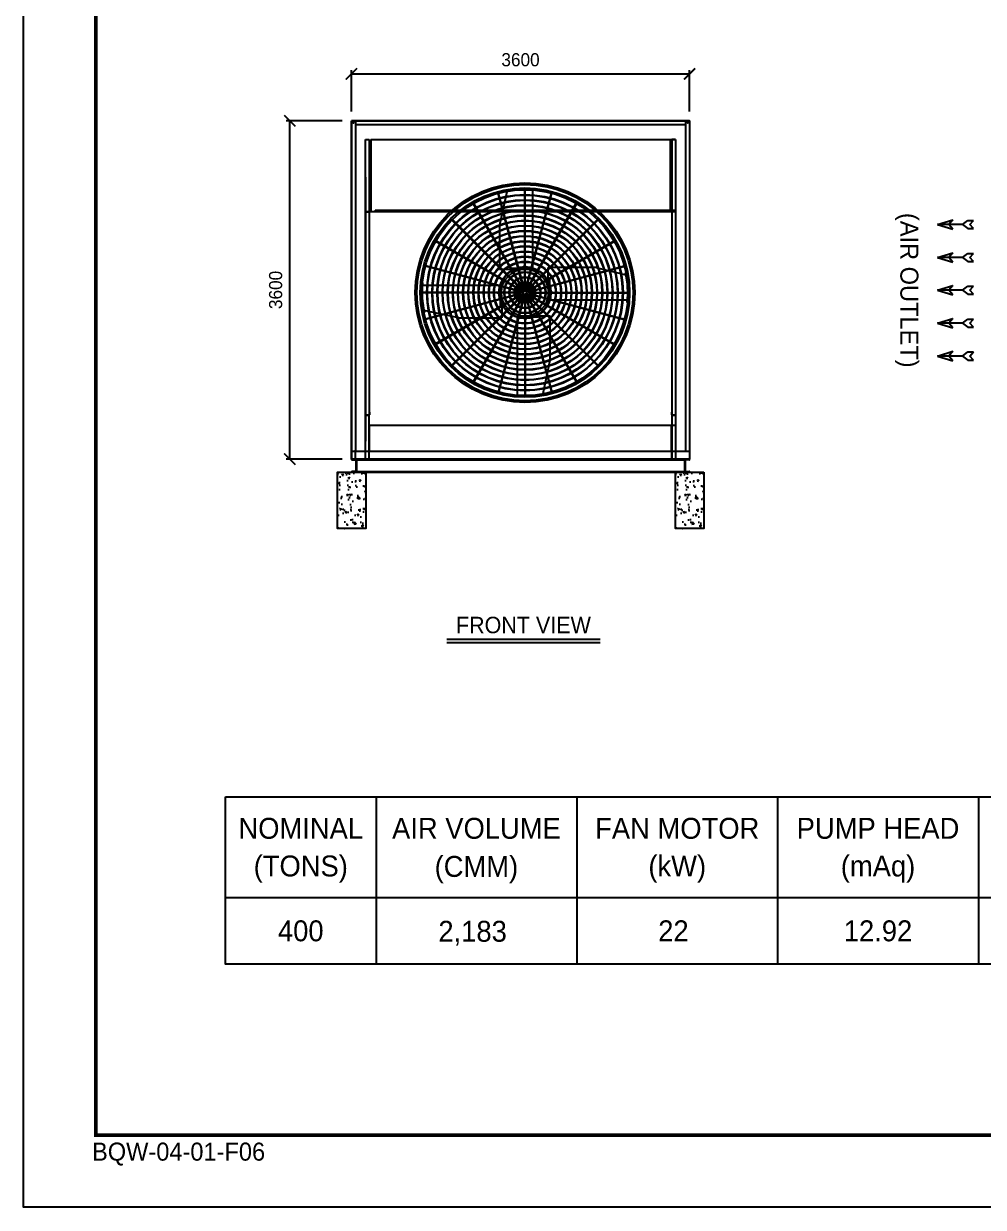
# Model space of a CAD drawing. Header units: millimetres. Extents: x 5532 to 37795, y 3716 to 26531.
# Drawn here: x 5532 to 15750, y 3716 to 16318 of the extents above; entities that cross this region are included whole.
import ezdxf
from ezdxf.enums import TextEntityAlignment as Align

# ---------------------------------------------------------------- set-up
doc = ezdxf.new("R2010")
doc.units = ezdxf.units.MM
doc.linetypes.add('CENTER', pattern=[2, 1.25, -0.25, 0.25, -0.25])
doc.linetypes.add('HIDDEN', pattern=[0.375, 0.25, -0.125])
for name, color, linetype in [('center', 1, 'CENTER'), ('LINE', 7, 'Continuous'), ('냉각탑', 4, 'Continuous'), ('냉각탑_box', 1, 'Continuous'), ('냉각탑_dim', 1, 'Continuous'), ('냉각탑_form', 1, 'Continuous'), ('냉각탑_text', 3, 'Continuous'), ('냉각탑_찬넬방진', 1, 'Continuous'), ('숨은선', 5, 'HIDDEN')]:
    doc.layers.add(name, color=color, linetype=linetype)
doc.styles.add('HY울릉도L', font='')
doc.styles.add('돋움', font='Dotum.ttf')
doc.styles.get('HY울릉도L').set_extended_font_data('HY울릉도L')
doc.dimstyles.new('성지DIM', dxfattribs={"dimtxt": 3.5, "dimasz": 3, "dimexe": 1, "dimexo": 2.5, "dimgap": 2, "dimtad": 1, "dimdec": 0, "dimzin": 3, "dimdsep": 46, "dimtxsty": 'HY울릉도L', "dimblk": 'ARCHTICK', "dimcen": -2, "dimclrd": 256, "dimclre": 256, "dimclrt": 7, "dimadec": 0, "dimazin": 0, "dimtfac": 1, "dimtdec": 0, "dimtofl": 0, "dimtmove": 0, "dimatfit": 3, "dimfxl": 1, "dimtolj": 1, "dimtzin": 0, "dimlwe": -1, "dimarcsym": 0})

# ---------------------------------------------------------------- blocks, each defined once
blk = doc.blocks.new('냉각탑form')
at = {"layer": 'Defpoints'}
blk.add_lwpolyline([(0, 297.07), (420.1, 297.07), (420.1, 0), (0, 0)], close=True, dxfattribs=at)
at = {"layer": '냉각탑_form', "const_width": 0.5}
blk.add_lwpolyline([(10, 287.07), (10, 10), (410.1, 10), (410.1, 287.07)], close=True, dxfattribs=at)
at = {"layer": '냉각탑_form', "style": '돋움'}
blk.add_text('BQW-04-01-F06', height=2.5006, dxfattribs=at).set_placement((9.48, 6.47))
blk = doc.blocks.new('화살표 IN OUT')
at = {"layer": '냉각탑_dim'}
for p, q in [((-323, 43), (-384, 43)), ((-343, 0), (-384, 43)), ((-384, -43), (-343, 0)), ((-266, 0), (-323, 43)), ((-266, 0), (-323, -43)), ((-266, 0), (0, 0)), ((-163, 50), (-122, 0)), ((0, 0), (-163, 50)), ((-163, -50), (-122, 0)), ((0, 0), (-163, -50)), ((-323, -43), (-384, -43))]:
    blk.add_line(p, q, dxfattribs=at)
blk = doc.blocks.new('_ArchTick')
at = {"color": 0, "linetype": 'ByBlock', "const_width": 0.15}
blk.add_lwpolyline([(-0.5, -0.5), (0.5, 0.5)], dxfattribs=at)
blk = doc.blocks.new('*D139')
at = {"layer": 'Defpoints', "color": 0, "transparency": 16777216}
for p in [(12622, 15783), (9022, 15283), (12622, 15283)]:
    blk.add_point(p, dxfattribs=at)
at = {"layer": '냉각탑_dim', "transparency": 16777216}
for p, q in [((9022, 15383), (9022, 15823)), ((12622, 15383), (12622, 15823))]:
    blk.add_line(p, q, dxfattribs=at)
at = {"layer": '냉각탑_dim', "lineweight": -2, "transparency": 16777216}
blk.add_line((9022, 15783), (12622, 15783), dxfattribs=at)
at = {"layer": '냉각탑_dim', "lineweight": -2, "transparency": 16777216, "xscale": 120, "yscale": 120, "zscale": 120, "rotation": 180}
blk.add_blockref('_ArchTick', (9022, 15783), dxfattribs=at)
at = {"layer": '냉각탑_dim', "lineweight": -2, "transparency": 16777216, "xscale": 120, "yscale": 120, "zscale": 120}
blk.add_blockref('_ArchTick', (12622, 15783), dxfattribs=at)
at = {"layer": '냉각탑_dim', "color": 7, "transparency": 16777216, "insert": (10822, 15933), "char_height": 140, "attachment_point": 5, "style": 'HY울릉도L'}
blk.add_mtext('\\A1;3600', dxfattribs=at)
blk = doc.blocks.new('*D140')
at = {"layer": 'Defpoints', "color": 0, "transparency": 16777216}
for p in [(8365, 15283), (9022, 15283), (9022, 11683)]:
    blk.add_point(p, dxfattribs=at)
at = {"layer": '냉각탑_dim', "transparency": 16777216}
for p, q in [((8922, 15283), (8325, 15283)), ((8922, 11683), (8325, 11683))]:
    blk.add_line(p, q, dxfattribs=at)
at = {"layer": '냉각탑_dim', "lineweight": -2, "transparency": 16777216}
blk.add_line((8365, 11683), (8365, 15283), dxfattribs=at)
at = {"layer": '냉각탑_dim', "lineweight": -2, "transparency": 16777216, "xscale": 120, "yscale": 120, "zscale": 120}
for p, rotation in [((8365, 15283), 90), ((8365, 11683), 270)]:
    blk.add_blockref('_ArchTick', p, dxfattribs=dict(at, rotation=rotation))
at = {"layer": '냉각탑_dim', "color": 7, "transparency": 16777216, "insert": (8215, 13483), "char_height": 140, "attachment_point": 5, "rotation": 90, "style": 'HY울릉도L'}
blk.add_mtext('\\A1;3600', dxfattribs=at)
blk = doc.blocks.new('A$C1FB73ED1')
for p, q in [((1261, 1340), (967, 2438)), ((1267, 1342), (972, 2440)), ((1277, 1343), (1277, 2480)), ((1283, 1343), (1283, 2480)), ((1293, 1342), (1588, 2440)), ((1299, 1340), (1593, 2438)), ((1246, 1333), (677, 2318)), ((1251, 1336), (683, 2321)), ((1309, 1336), (1877, 2321)), ((1314, 1333), (1883, 2318)), ((1233, 1322), (429, 2126)), ((1238, 1327), (434, 2131)), ((1322, 1327), (2126, 2131)), ((1327, 1322), (2131, 2126)), ((1224, 1309), (239, 1877)), ((1227, 1314), (242, 1883)), ((1333, 1314), (2318, 1883)), ((1336, 1309), (2321, 1877)), ((1218, 1293), (120, 1588)), ((1220, 1299), (122, 1593)), ((1340, 1299), (2438, 1593)), ((1342, 1293), (2440, 1588)), ((1217, 1283), (80, 1283)), ((1217, 1277), (80, 1277)), ((1218, 1267), (120, 972)), ((1220, 1261), (122, 967)), ((1224, 1251), (239, 683)), ((1227, 1246), (242, 677)), ((1333, 1246), (2318, 677)), ((1336, 1251), (2321, 683)), ((1340, 1261), (2438, 967)), ((1342, 1267), (2440, 972)), ((1343, 1283), (2480, 1283)), ((1343, 1277), (2480, 1277)), ((1233, 1238), (429, 434)), ((1238, 1233), (434, 429)), ((1246, 1227), (677, 242)), ((1251, 1224), (683, 239)), ((1261, 1220), (967, 122)), ((1267, 1218), (972, 120)), ((1277, 1217), (1277, 80)), ((1283, 1217), (1283, 80)), ((1293, 1218), (1588, 120)), ((1299, 1220), (1593, 122)), ((1309, 1224), (1877, 239)), ((1314, 1227), (1883, 242)), ((1322, 1233), (2126, 429)), ((1327, 1238), (2131, 434))]:
    blk.add_line(p, q)
for radius in [1280, 1260, 1220, 1200]:
    blk.add_circle((1280, 1280), radius)
at = {"ltscale": 5}
for radius in [1143, 1137, 1083, 1077, 1023, 1017, 963, 957, 903, 897, 843, 837, 783, 777, 723, 717, 663, 657, 603, 597, 543, 537, 483, 477, 423, 417, 363, 357, 303, 297, 243, 237, 183, 177, 123, 117, 63, 57, 40, 21]:
    blk.add_circle((1280, 1280), radius, dxfattribs=at)
at = {"color": 7}
blk.add_circle((1280, 1280), 274, dxfattribs=at)
at = {"layer": 'LINE', "color": 7}
for p, q in [((985, 2053), (1072, 2459)), ((1368, 2478), (1368, 1567)), ((985, 2053), (985, 1550)), ((1131, 1550), (985, 1550)), ((1131, 1550), (985, 1550)), ((1131, 1567), (1369, 1567)), ((1131, 1567), (1369, 1567)), ((1131, 1567), (1131, 1549)), ((1131, 1567), (1131, 1549)), ((1131, 1549), (1230, 1549)), ((1131, 1549), (1230, 1549)), ((1330, 1549), (1369, 1549)), ((1330, 1549), (1369, 1549)), ((1369, 1567), (1369, 1549)), ((1369, 1567), (1369, 1549)), ((2111, 1575), (1550, 1575)), ((1550, 1429), (1550, 1575)), ((1550, 1429), (1550, 1575)), ((2111, 1575), (2457, 1488)), ((1549, 1429), (1549, 1330)), ((1549, 1429), (1549, 1330)), ((1567, 1429), (1549, 1429)), ((1567, 1429), (1549, 1429)), ((1567, 1429), (1567, 1191)), ((1567, 1429), (1567, 1191)), ((84, 1368), (993, 1368)), ((84, 1368), (993, 1368)), ((993, 1131), (993, 1369)), ((993, 1131), (993, 1369)), ((993, 1369), (1011, 1369)), ((993, 1369), (1011, 1369)), ((993, 1131), (993, 1369)), ((993, 1131), (993, 1369)), ((993, 1369), (1011, 1369)), ((993, 1369), (1011, 1369)), ((1011, 1330), (1011, 1369)), ((1011, 1330), (1011, 1369)), ((1011, 1330), (1011, 1369)), ((1011, 1330), (1011, 1369)), ((993, 1131), (1011, 1131)), ((993, 1131), (1011, 1131)), ((993, 1131), (1011, 1131)), ((993, 1131), (1011, 1131)), ((1010, 1131), (1010, 985)), ((1010, 1131), (1010, 985)), ((1010, 1131), (1010, 985)), ((1010, 1131), (1010, 985)), ((1011, 1131), (1011, 1230)), ((1011, 1131), (1011, 1230)), ((1011, 1131), (1011, 1230)), ((1011, 1131), (1011, 1230)), ((1549, 1230), (1549, 1191)), ((1549, 1230), (1549, 1191)), ((1567, 1191), (1549, 1191)), ((1567, 1191), (1549, 1191)), ((2476, 1192), (1567, 1192)), ((509, 985), (103, 1072)), ((509, 985), (1010, 985)), ((509, 985), (1010, 985)), ((1230, 1011), (1191, 1011)), ((1191, 993), (1191, 1011)), ((1230, 1011), (1191, 1011)), ((1191, 993), (1191, 1011)), ((1429, 993), (1191, 993)), ((1429, 993), (1191, 993)), ((1192, 82), (1192, 993)), ((1429, 1011), (1330, 1011)), ((1429, 1011), (1330, 1011)), ((1429, 993), (1429, 1011)), ((1429, 993), (1429, 1011)), ((1429, 1010), (1575, 1010)), ((1429, 1010), (1575, 1010)), ((1575, 507), (1575, 1010)), ((1575, 507), (1488, 101)), ((1167, 83), (1167, 85)), ((1393, 83), (1393, 85)), ((1513, 104), (1513, 106))]:
    blk.add_line(p, q, dxfattribs=at)
for points in [[(1272, 1594), (1269, 1588), (1272, 1581), (1280, 1581), (1284, 1588), (1280, 1594)], [(1272, 1594), (1269, 1588), (1272, 1581), (1280, 1581), (1284, 1588), (1280, 1594)], [(966, 1272), (972, 1269), (979, 1272), (979, 1280), (972, 1284), (966, 1280)], [(966, 1272), (972, 1269), (979, 1272), (979, 1280), (972, 1284), (966, 1280)], [(966, 1272), (972, 1269), (979, 1272), (979, 1280), (972, 1284), (966, 1280)], [(966, 1272), (972, 1269), (979, 1272), (979, 1280), (972, 1284), (966, 1280)], [(1594, 1288), (1588, 1291), (1581, 1288), (1581, 1280), (1588, 1276), (1594, 1280)], [(1594, 1288), (1588, 1291), (1581, 1288), (1581, 1280), (1588, 1276), (1594, 1280)], [(1288, 966), (1291, 972), (1288, 979), (1280, 979), (1276, 972), (1280, 966)], [(1288, 966), (1291, 972), (1288, 979), (1280, 979), (1276, 972), (1280, 966)]]:
    blk.add_lwpolyline(points, close=True, dxfattribs=at)
for centre, radius in [((1191, 1559), 2), ((1191, 1559), 2), ((1231, 1559), 2), ((1231, 1559), 2), ((1276, 1588), 8.5), ((1276, 1588), 8.5), ((1350, 1559), 2), ((1350, 1559), 2), ((972, 1276), 8.5), ((972, 1276), 8.5), ((972, 1276), 8.5), ((972, 1276), 8.5), ((1001, 1350), 2), ((1001, 1350), 2), ((1001, 1350), 2), ((1001, 1350), 2), ((1559, 1369), 2), ((1559, 1369), 2), ((1559, 1329), 2), ((1559, 1329), 2), ((1588, 1284), 8.5), ((1588, 1284), 8.5), ((1001, 1231), 2), ((1001, 1231), 2), ((1001, 1231), 2), ((1001, 1231), 2), ((1001, 1191), 2), ((1001, 1191), 2), ((1001, 1191), 2), ((1001, 1191), 2), ((1559, 1210), 2), ((1559, 1210), 2), ((1210, 1001), 2), ((1210, 1001), 2), ((1284, 972), 8.5), ((1284, 972), 8.5), ((1329, 1001), 2), ((1329, 1001), 2), ((1369, 1001), 2), ((1369, 1001), 2)]:
    blk.add_circle(centre, radius, dxfattribs=at)
for centre, radius, start, end in [((1280, 1483), 1000, 83.5007, 103.4595), ((1280, 1483), 998, 83.4876, 103.487), ((1079, 1280), 1000, 173.5007, 193.4595), ((1079, 1280), 998, 173.4876, 193.487), ((1481, 1280), 998, 353.4876, 13.487), ((1481, 1280), 1000, 353.5007, 13.4595), ((1280, 1077), 998, 263.4876, 283.487), ((1280, 1077), 1000, 263.5007, 283.4595)]:
    blk.add_arc(centre, radius, start, end, dxfattribs=at)
blk = doc.blocks.new('3')
for p, q in [((11777, 15283), (9022, 15283)), ((9022, 15283), (9022, 11683)), ((9214, 15283), (12472, 15283)), ((11777, 15283), (12622, 15283)), ((12622, 15283), (12622, 11683)), ((9173, 11683), (9173, 15083)), ((9173, 15083), (9212, 15083)), ((9212, 15083), (9212, 14317)), ((9214, 15083), (9214, 14317)), ((9228, 15083), (9228, 14317)), ((9228, 15083), (12472, 15083)), ((12417, 15083), (12417, 14317)), ((12431, 15083), (12431, 14317)), ((12433, 15083), (12433, 14317)), ((12472, 15083), (12433, 15083)), ((12472, 15083), (12472, 14317)), ((9173, 14683), (9173, 14317)), ((9173, 14317), (9212, 14317)), ((9173, 14315), (9173, 12153)), ((9173, 14315), (9212, 14315)), ((9212, 14315), (9212, 12153)), ((9214, 14317), (12472, 14317)), ((9228, 14319), (9275, 14319)), ((9275, 14331), (12472, 14331)), ((9275, 14331), (9275, 14317)), ((12472, 14317), (12433, 14317)), ((12433, 14315), (12433, 12153)), ((12472, 14315), (12433, 14315)), ((12472, 14315), (12472, 12153)), ((9173, 12153), (9212, 12153)), ((9173, 12151), (9173, 11872)), ((9173, 11683), (9173, 12151)), ((9173, 12151), (9212, 12151)), ((9212, 11683), (9212, 12151)), ((9214, 12181), (9214, 12153)), ((12431, 12181), (12431, 12153)), ((12433, 12153), (12472, 12153)), ((12433, 12151), (12472, 12151)), ((12433, 12151), (12433, 11683)), ((12472, 12151), (12472, 11872)), ((12472, 12151), (12472, 11683)), ((9214, 11778), (9214, 12042)), ((9214, 12042), (12472, 12042)), ((12431, 11778), (12431, 12042)), ((9064, 11683), (9064, 11776)), ((12431, 11776), (12431, 11683)), ((9022, 11683), (11777, 11683)), ((9062, 11683), (9023, 11683)), ((9062, 11683), (9023, 11683)), ((12472, 11683), (9473, 11683)), ((10596, 11683), (9514, 11683)), ((12472, 11683), (9514, 11683)), ((11440, 11683), (10598, 11683)), ((12472, 11683), (11442, 11683)), ((12622, 11683), (11777, 11683)), ((11777, 11683), (12622, 11683)), ((12622, 11683), (12583, 11683)), ((12622, 11683), (12583, 11683))]:
    blk.add_line(p, q)
at = {"color": 7}
for p, q in [((9022, 15283), (11777, 15283)), ((9022, 15283), (9022, 11683)), ((9064, 15283), (9064, 11763)), ((12622, 15283), (11777, 15283)), ((12580, 15283), (12580, 11763)), ((12622, 15283), (12622, 11683)), ((12580, 15241), (9064, 15241)), ((12622, 11763), (9022, 11763)), ((9022, 11683), (11777, 11683)), ((12622, 11683), (11777, 11683)), ((12622, 11683), (11777, 11683))]:
    blk.add_line(p, q, dxfattribs=at)
at = {"ltscale": 500, "elevation": 0}
blk.add_lwpolyline([(9022, 15283), (12622, 15283), (12622, 11683), (9022, 11683)], close=True, dxfattribs=at)
for centre in [(9042, 15263), (12602, 15263)]:
    blk.add_circle(centre, 3)
at = {"layer": 'center'}
for p, q in [((12423, 15063), (12439, 15063)), ((12423, 14500), (12439, 14500)), ((12423, 14337), (12439, 14337))]:
    blk.add_line(p, q, dxfattribs=at)
at = {"layer": '냉각탑', "color": 6, "linetype": 'HIDDEN'}
for p, q in [((9173, 11683), (9173, 15083)), ((9531, 11683), (9173, 11683)), ((11329, 11683), (10710, 11683)), ((11305, 11683), (10734, 11683)), ((12472, 11683), (12208, 11683))]:
    blk.add_line(p, q, dxfattribs=at)
at = {"layer": '냉각탑', "ltscale": 30}
blk.add_line((9473, 11683), (12472, 11683), dxfattribs=at)
at = {"layer": '냉각탑_찬넬방진', "ltscale": 150}
for p, q in [((9023, 11683), (9075, 11683)), ((9023, 11678), (9023, 11683)), ((9023, 11683), (9075, 11683)), ((9023, 11683), (9075, 11683)), ((9023, 11678), (9023, 11683)), ((9023, 11683), (9075, 11683)), ((9027, 11675), (9067, 11675)), ((9027, 11675), (9067, 11675)), ((9070, 11671), (9070, 11553)), ((9075, 11683), (9075, 11542)), ((12622, 11683), (12569, 11683)), ((12622, 11683), (12569, 11683)), ((12622, 11683), (12569, 11683)), ((12569, 11683), (12569, 11542)), ((12622, 11683), (12569, 11683)), ((12575, 11671), (12575, 11553)), ((12619, 11675), (12578, 11675)), ((12619, 11675), (12578, 11675)), ((12622, 11678), (12622, 11683)), ((12622, 11678), (12622, 11683)), ((9023, 11547), (9023, 11542)), ((9075, 11542), (9023, 11542)), ((9067, 11550), (9027, 11550)), ((12569, 11542), (12622, 11542)), ((12578, 11550), (12619, 11550)), ((12622, 11547), (12622, 11542))]:
    blk.add_line(p, q, dxfattribs=at)
at = {"layer": '냉각탑_찬넬방진', "ltscale": 30}
for p, q in [((9075, 11675), (12569, 11675)), ((9473, 11683), (12285, 11683)), ((9473, 11683), (12285, 11683)), ((9023, 11547), (9023, 11542)), ((9075, 11550), (12569, 11550)), ((9075, 11542), (12569, 11542)), ((9075, 11542), (12569, 11542))]:
    blk.add_line(p, q, dxfattribs=at)
at = {"layer": '냉각탑_찬넬방진', "linetype": 'HIDDEN'}
for q in [(9473, 11683), (9496, 11683)]:
    blk.add_line((10393, 11683), q, dxfattribs=at)
at = {"layer": '냉각탑_찬넬방진', "ltscale": 150}
for centre, start, end in [((9027, 11678), 180, 270), ((9027, 11678), 180, 270), ((9067, 11671), 0, 90), ((9067, 11671), 0, 90), ((12578, 11671), 90, 180), ((12578, 11671), 90, 180), ((12619, 11678), 270, 0), ((12619, 11678), 270, 0), ((9027, 11547), 90, 180), ((9067, 11553), 270, 0), ((12578, 11553), 180, 270), ((12619, 11547), 0, 90)]:
    blk.add_arc(centre, 3.18, start, end, dxfattribs=at)
at = {"layer": '숨은선', "ltscale": 4, "elevation": 0}
for points in [[(9103, 15243, -0.005236), (9102, 15243, -0.005236)], [(12542, 15243, 0.005236), (12543, 15243, 0.005236)]]:
    blk.add_lwpolyline(points, format="xyb", dxfattribs=at)
at = {"layer": '냉각탑', "xscale": 0.9134730205792179, "yscale": 0.9134730205792179, "zscale": 0.9134730205792179}
blk.add_blockref('A$C1FB73ED1', (9700, 12285), dxfattribs=at)

msp = doc.modelspace()

# ---------------------------------------------------------------- hatches: boundary and pattern name
h = msp.add_hatch()
h.set_pattern_fill('AR-CONC', color=4, angle=-90)
h.set_pattern_definition([(320, (-193110.16, 346321.93), (-15.939086, -182.18467), [19.05, -209.55]), (265, (-193110.16, 346321.93), (191.056845, 35.24342), [15.24, -167.64058]), (10.451445, (-193111.5, 346306.75), (175.11775, -146.94125), [16.19001, -178.090245]), (316.1842, (-193059.36, 346321.93), (-42.04233, -271.07904), [28.575, -314.325]), (6.63556, (-193062.87, 346299.34), (247.42612, -237.40413), [24.28502, -267.1356]), (261.18415, (-193059.36, 346321.93), (247.42612, -237.40413), [22.85997, -251.45973]), (291, (-193072.06, 346296.53), (-102.2652, -151.61439), [19.05, -209.55]), (236, (-193072.06, 346296.53), (184.18797, -61.80203), [15.24, -167.64]), (341.451445, (-193080.59, 346283.9), (81.92277, -213.41642), [16.19001, -178.08994]), (307.5, (-193110.164, 346321.93), (84.555039, -3.088603), [0, -165.608, 0, -170.18, 0, -168.275]), (277.5, (-193110.16, 346321.93), (100.180575, -66.819663), [0, -97.028, 0, -161.798, 0, -64.135]), (237.5, (-193110.164, 346378.57), (-5.728744, -135.590595), [0, -63.5, 0, -198.12, 0, -262.89]), (227.5, (-193110.16, 346403.97), (25.42649, -148.12918), [0, -82.55, 0, -131.572, 0, -186.69])])
h.paths.add_polyline_path([(8873.3, 11542), (8873.3, 10942), (9173.3, 10941.8), (9173.3, 11541.8)])
h = msp.add_hatch()
h.set_pattern_fill('AR-CONC', color=4, angle=-90)
h.set_pattern_definition([(320, (-189511.35, 346321.93), (-15.939086, -182.18467), [19.05, -209.55]), (265, (-189511.35, 346321.93), (191.056845, 35.24342), [15.24, -167.64058]), (10.451445, (-189512.68, 346306.75), (175.11775, -146.94125), [16.19001, -178.090245]), (316.1842, (-189460.55, 346321.93), (-42.04233, -271.07904), [28.575, -314.325]), (6.63556, (-189464.05, 346299.34), (247.42612, -237.40413), [24.28502, -267.1356]), (261.18415, (-189460.55, 346321.93), (247.42612, -237.40413), [22.85997, -251.45973]), (291, (-189473.25, 346296.53), (-102.2652, -151.61439), [19.05, -209.55]), (236, (-189473.25, 346296.53), (184.18797, -61.80203), [15.24, -167.64]), (341.451445, (-189481.77, 346283.9), (81.92277, -213.41642), [16.19001, -178.08994]), (307.5, (-189511.35, 346321.93), (84.555039, -3.088603), [0, -165.608, 0, -170.18, 0, -168.275]), (277.5, (-189511.35, 346321.93), (100.180575, -66.819663), [0, -97.028, 0, -161.798, 0, -64.135]), (237.5, (-189511.35, 346378.57), (-5.728744, -135.590595), [0, -63.5, 0, -198.12, 0, -262.89]), (227.5, (-189511.35, 346403.97), (25.42649, -148.12918), [0, -82.55, 0, -131.572, 0, -186.69])])
h.paths.add_polyline_path([(12472.1, 11542), (12472.1, 10942), (12772.1, 10941.8), (12772.1, 11541.8)])

# ---------------------------------------------------------------- linework, layer by layer
at = {"ltscale": 500, "elevation": 0}
for points in [[(9173.3, 11541.9), (9173.3, 10941.9), (8873.3, 10941.9), (8873.3, 11541.9)], [(12772.1, 11541.9), (12772.1, 10941.9), (12472.1, 10941.9), (12472.1, 11541.9)]]:
    msp.add_lwpolyline(points, close=True, dxfattribs=at)
at = {"layer": '냉각탑_box'}
for p, q in [((10036.2, 9764.1), (11669.6, 9764.1)), ((10036.2, 9729.1), (11669.6, 9729.1)), ((9283.9, 8085.3), (9283.9, 6303.8)), ((11421.8, 8085.3), (11421.8, 6303.8)), ((13559.7, 8085.3), (13559.7, 6303.8)), ((15697.6, 8085.3), (15697.6, 6303.8)), ((7680.5, 7016.4), (26832.5, 7016.4))]:
    msp.add_line(p, q, dxfattribs=at)
msp.add_lwpolyline([(7680.5, 8085.3), (26832.5, 8085.3), (26832.5, 6303.8), (7680.5, 6303.8)], close=True, dxfattribs=at)

# ---------------------------------------------------------------- block references
msp.add_blockref('3', (0, 0))
at = {"layer": '냉각탑_dim', "xscale": -1}
for p in [(15261.9, 14179.7), (15261.9, 13829.7), (15261.9, 13479.7), (15261.9, 13129.7), (15261.9, 12779.7)]:
    msp.add_blockref('화살표 IN OUT', p, dxfattribs=at)
at = {"layer": '냉각탑_form', "xscale": 76.7980057517581, "yscale": 76.7980057517581, "zscale": 76.7980057517581}
msp.add_blockref('냉각탑form', (5531.7, 3716.4), dxfattribs=at)

# ---------------------------------------------------------------- texts
at = {"layer": '냉각탑_text', "style": '돋움'}
msp.add_text('(AIR OUTLET)', height=192, rotation=270, dxfattribs=at).set_placement((14962.4, 13479.7), align=Align.MIDDLE_CENTER)
for s, height, p in [('FRONT VIEW', 175, (10852.9, 9915.8)), ('NOMINAL', 222.7, (8482.2, 7751.3)), ('AIR VOLUME', 222.7, (10352.8, 7751.3)), ('FAN MOTOR', 222.7, (12490.7, 7751.3)), ('PUMP HEAD', 222.7, (14628.6, 7751.3)), ('(TONS)', 222.7, (8482.2, 7350.4)), ('(CMM)', 222.7, (10352.3, 7345.7)), ('(kW)', 222.7, (12490.7, 7350.4)), ('(mAq)', 222.7, (14628.6, 7350.4)), ('400', 222.7, (8482.2, 6660.1)), ('2,183 ', 222.7, (10352.3, 6655.3)), ('22 ', 222.7, (12490.7, 6660.1)), ('12.92', 222.7, (14628.6, 6660.1))]:
    msp.add_text(s, height=height, dxfattribs=at).set_placement(p, align=Align.MIDDLE_CENTER)

# ---------------------------------------------------------------- dimensions: what is measured, and where the dimension line sits
at = {"layer": '냉각탑_dim'}
dim = msp.add_linear_dim(base=(12622.1, 15783), p1=(9022.4, 15282.6), p2=(12622.1, 15282.6), dimstyle='성지DIM', override={"dimscale": 40}, dxfattribs=at)
dim.commit()
dim.dimension.update_dxf_attribs({"geometry": '*D139', "text_midpoint": (10822.3, 15933)})
dim = msp.add_linear_dim(base=(8365.2, 15282.6), p1=(9022.4, 11682.6), p2=(9022.4, 15282.6), angle=90, dimstyle='성지DIM', override={"dimscale": 40}, dxfattribs=at)
dim.commit()
dim.dimension.update_dxf_attribs({"geometry": '*D140', "text_midpoint": (8215.2, 13482.6)})

doc.saveas('drawing.dxf')
